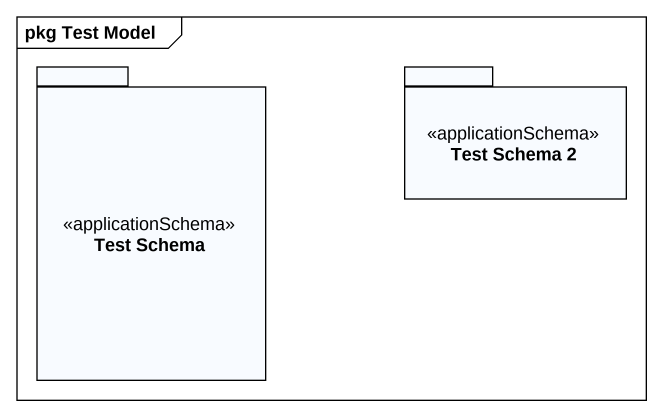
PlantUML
@startuml
mainframe pkg Test Model
package "Test Schema" as Test_Schema <<applicationSchema>> {
}
package "Test Schema 2" as Test_Schema_2 <<applicationSchema>> {
}
@enduml
